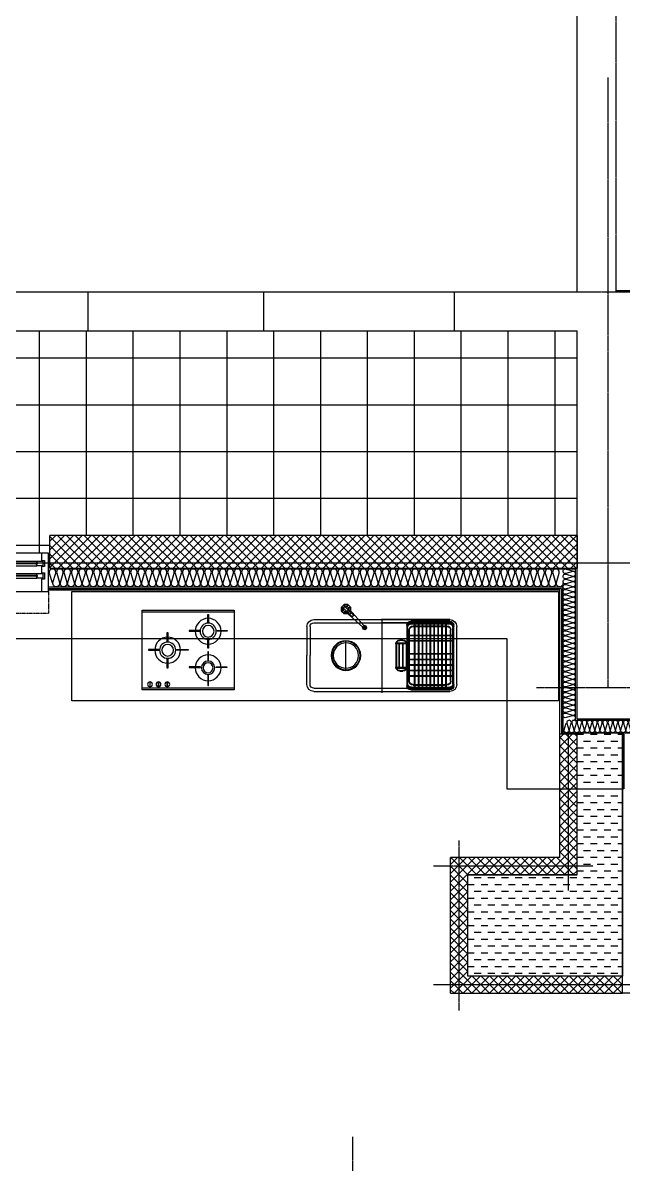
# Model space of a CAD drawing. Header units: millimetres. Extents: x 18456 to 179493, y -203649 to 469211.
# Drawn here: x 106816 to 110660, y -182404 to -175089 of the extents above; entities that cross this region are included whole.
import ezdxf

# ---------------------------------------------------------------- set-up
doc = ezdxf.new("R2010")
doc.units = ezdxf.units.MM
for name, pattern in [('X-평면도(기본형)$0$CEN', [52.5, 50, -1, 0.5, -1]), ('X-평면도(기본형)$0$HID', [2.8, 1.8, -1]), ('X-평면도(기본형)$0$HID2', [7.5, 6, -1.5])]:
    doc.linetypes.add(name, pattern=pattern)
for name, color, linetype, true_color in [('X-평면도(기본형)$0$40HAT', 9, 'Continuous', 0x808080), ('X-평면도(기본형)$0$4ELE', 4, 'Continuous', 0x00ffff), ('X-평면도(기본형)$0$4GYP', 4, 'Continuous', 0x00ffff), ('X-평면도(기본형)$0$AHID', 5, 'X-평면도(기본형)$0$HID', 0x0000ff), ('X-평면도(기본형)$0$CEN', 1, 'X-평면도(기본형)$0$CEN', 0xff0000), ('X-평면도(기본형)$0$DOOR', 4, 'Continuous', 0x00ffff), ('X-평면도(기본형)$0$FIN', 9, 'Continuous', 0x808080), ('X-평면도(기본형)$0$FUR-K', 6, 'Continuous', 0xff00ff), ('X-평면도(기본형)$0$INS', 9, 'Continuous', 0x808080), ('X-평면도(기본형)$0$INSUL', 9, 'Continuous', 0x808080), ('X-평면도(기본형)$0$KIT', 6, 'Continuous', 0xff00ff), ('X-평면도(기본형)$0$KITC', 6, 'Continuous', 0xff00ff), ('X-평면도(기본형)$0$TIL', 5, 'Continuous', 0x0000ff), ('X-평면도(기본형)$0$UIS', 7, 'X-평면도(기본형)$0$HID2', 0x000000), ('X-평면도(기본형)$0$W1', 2, 'Continuous', 0xffff00), ('X-평면도(기본형)$0$W2', 3, 'Continuous', 0x00ff00), ('X-평면도(기본형)$0$WID', 4, 'Continuous', 0x00ffff), ('X-평면도(기본형)$0$설비OPEN', 9, 'Continuous', 0x808080)]:
    doc.layers.add(name, color=color, linetype=linetype, true_color=true_color)
pattern_1 = [(315, (-605844.544, -337778.427), (28.2842712, 28.2842712), []), (45, (-605844.544, -337778.427), (-28.2842712, 28.2842712), [])]

# ---------------------------------------------------------------- blocks, each defined once
blk = doc.blocks.new('X-평면도(기본형)$0$씽크$0$59C$0$gasdfasdfs$0$COK3')
at = {"layer": 'X-평면도(기본형)$0$KIT', "color": 1, "true_color": 0xff0000}
for p, q in [((-22.6, 15.6, -80), (-26.8, -4.7, -80)), ((-26.8, -4.7, -70), (-22.6, 15.6, -70)), ((-22.6, 15.6, -75), (-26.8, -4.7, -75)), ((-24.7, 5.5, -80), (-24.7, 5.5, -70)), ((-5.4, 27, -80), (-22.6, 15.6, -80)), ((-22.6, 15.6, -70), (-5.4, 27, -70)), ((-5.4, 27, -75), (-22.6, 15.6, -75)), ((-22.6, 15.6, -80), (-22.6, 15.6, -70)), ((-13.7, 9.5, 10), (-16.1, -2.6, 10)), ((-16.1, -2.6), (-13.7, 9.5)), ((-13.7, 9.5, 5), (-16.1, -2.6, 5)), ((-14.9, 3.5, 10), (-14.9, 3.5)), ((-14, 21.3, -80), (-14, 21.3, -70)), ((-3.3, 16.4, 10), (-13.7, 9.5, 10)), ((-13.7, 9.5), (-3.3, 16.4)), ((-3.3, 16.4, 5), (-13.7, 9.5, 5)), ((-13.7, 9.5, 10), (-13.7, 9.5)), ((-8.5, 13, 10), (-8.5, 13)), ((14.9, 22.9, -80), (-5.4, 27, -80)), ((-5.4, 27, -70), (14.9, 22.9, -70)), ((-5.4, 27, -80), (-5.4, 27, -70)), ((14.9, 22.9, -75), (-5.4, 27, -75)), ((8.9, 13.9, 10), (-3.3, 16.4, 10)), ((-3.3, 16.4), (8.9, 13.9)), ((-3.3, 16.4, 10), (-3.3, 16.4)), ((8.9, 13.9, 5), (-3.3, 16.4, 5)), ((2.8, 15.2, 10), (2.8, 15.2)), ((4.8, 25, -80), (4.8, 25, -70)), ((15.7, 3.6, 10), (8.9, 13.9, 10)), ((8.9, 13.9), (15.7, 3.6)), ((8.9, 13.9, 10), (8.9, 13.9)), ((15.7, 3.6, 5), (8.9, 13.9, 5)), ((12.3, 8.8, 10), (12.3, 8.8)), ((13.3, -8.6, 10), (15.7, 3.6, 10)), ((15.7, 3.6), (13.3, -8.6)), ((13.3, -8.6, 5), (15.7, 3.6, 5)), ((26.4, 5.6, -80), (14.9, 22.9, -80)), ((14.9, 22.9, -70), (26.4, 5.6, -70)), ((14.9, 22.9, -80), (14.9, 22.9, -70)), ((26.4, 5.6, -75), (14.9, 22.9, -75)), ((15.7, 3.6, 10), (15.7, 3.6)), ((20.6, 14.3, -80), (20.6, 14.3, -70)), ((22.2, -14.7, -80), (26.4, 5.6, -80)), ((26.4, 5.6, -70), (22.2, -14.7, -70)), ((22.2, -14.7, -75), (26.4, 5.6, -75)), ((26.4, 5.6, -80), (26.4, 5.6, -70)), ((-15.3, -22, -70), (-26.8, -4.7, -70)), ((-26.8, -4.7, -80), (-15.3, -22, -80)), ((-26.8, -4.7, -80), (-26.8, -4.7, -70)), ((-26.8, -4.7, -75), (-15.3, -22, -75)), ((-21, -13.3, -80), (-21, -13.3, -70)), ((-9.3, -13), (-16.1, -2.6)), ((-16.1, -2.6, 10), (-9.3, -13, 10)), ((-16.1, -2.6, 10), (-16.1, -2.6)), ((-16.1, -2.6, 5), (-9.3, -13, 5)), ((-15.3, -22, -80), (5, -26.1, -80)), ((-15.3, -22, -80), (-15.3, -22, -70)), ((5, -26.1, -70), (-15.3, -22, -70)), ((-15.3, -22, -75), (5, -26.1, -75)), ((-12.7, -7.8, 10), (-12.7, -7.8)), ((-9.3, -13, 10), (2.9, -15.5, 10)), ((-9.3, -13, 10), (-9.3, -13)), ((2.9, -15.5), (-9.3, -13)), ((-9.3, -13, 5), (2.9, -15.5, 5)), ((-5.2, -24, -80), (-5.2, -24, -70)), ((-3.2, -14.2, 10), (-3.2, -14.2)), ((2.9, -15.5, 10), (13.3, -8.6, 10)), ((13.3, -8.6), (2.9, -15.5)), ((2.9, -15.5, 5), (13.3, -8.6, 5)), ((2.9, -15.5, 10), (2.9, -15.5)), ((5, -26.1, -80), (22.2, -14.7, -80)), ((22.2, -14.7, -70), (5, -26.1, -70)), ((5, -26.1, -75), (22.2, -14.7, -75)), ((5, -26.1, -80), (5, -26.1, -70)), ((8.1, -12, 10), (8.1, -12)), ((13.3, -8.6, 10), (13.3, -8.6)), ((13.6, -20.4, -80), (13.6, -20.4, -70)), ((14.5, -2.5, 10), (14.5, -2.5)), ((22.2, -14.7, -80), (22.2, -14.7, -70)), ((24.3, -4.5, -80), (24.3, -4.5, -70))]:
    blk.add_line(p, q, dxfattribs=at)
at = {"layer": 'X-평면도(기본형)$0$KIT'}
blk.add_line((15.7, 3.6, 10), (49.1, 25.7, 30), dxfattribs=at)
at = {"layer": 'X-평면도(기본형)$0$KIT', "color": 1, "true_color": 0xff0000}
blk.add_lwpolyline([(-9.3, -13), (2.9, -15.5), (13.3, -8.6), (15.7, 3.6), (8.9, 13.9), (-3.3, 16.4), (-13.7, 9.5), (-16.1, -2.6)], close=True, dxfattribs=at)
mesh = blk.add_polyface(dxfattribs=at)
corners = [(13.3, -8.6, 10), (2.9, -15.5, 10), (-13.7, 9.5, 10), (-3.3, 16.4, 10), (8.9, 13.9), (8.9, 13.9), (8.9, 13.9), (8.9, 13.9), (8.9, 13.9), (8.9, 13.9), (15.7, 3.6), (15.7, 3.6), (15.7, 3.6), (15.7, 3.6), (15.7, 3.6), (15.7, 3.6), (49.1, 25.7, 30), (49.1, 25.7, 30), (49.1, 25.7, 30), (42.2, 36, 30), (42.2, 36, 30), (42.2, 36, 30), (15.7, 3.6, 10), (15.7, 3.6, 10), (15.7, 3.6, 10), (15.7, 3.6, 10), (8.9, 13.9, 10), (8.9, 13.9, 10), (8.9, 13.9, 10), (8.9, 13.9, 10), (5, -26.1, -70), (5, -26.1, -70), (2.9, -15.5), (2.9, -15.5), (-9.3, -13), (-9.3, -13), (-15.3, -22, -70), (-15.3, -22, -70), (-26.8, -4.7, -70), (-26.8, -4.7, -70), (-16.1, -2.6), (-16.1, -2.6), (-13.7, 9.5), (-13.7, 9.5), (-22.6, 15.6, -70), (-22.6, 15.6, -70), (22.2, -14.7, -70), (22.2, -14.7, -70), (13.3, -8.6), (13.3, -8.6), (-3.3, 16.4), (-3.3, 16.4), (-5.4, 27, -70), (-5.4, 27, -70), (26.4, 5.6, -70), (26.4, 5.6, -70), (26.4, 5.6, -70), (26.4, 5.6, -70), (14.9, 22.9, -70), (14.9, 22.9, -70), (14.9, 22.9, -70), (14.9, 22.9, -70), (34.7, 11.2, -50), (34.7, 11.2, -50), (34.7, 11.2, -50), (34.7, 11.2, -50), (34.7, 11.2, -30), (34.7, 11.2, -30), (34.7, 11.2, -30), (34.7, 11.2, -30), (23.3, 28.4, -50), (23.3, 28.4, -50), (23.3, 28.4, -50), (23.3, 28.4, -50), (23.3, 28.4, -30), (23.3, 28.4, -30), (23.3, 28.4, -30), (23.3, 28.4, -30), (115.2, 70.7, 20), (115.2, 70.7, 20), (115.2, 70.7, 20), (115.2, 70.7, 20), (115.2, 70.7), (115.2, 70.7), (115.2, 70.7), (115.2, 70.7), (109.5, 79.3), (109.5, 79.3), (109.5, 79.3), (109.5, 79.3), (109.5, 79.3), (109.5, 79.3, 20), (109.5, 79.3, 20), (109.5, 79.3, 20), (109.5, 79.3, 20), (-9.3, -13, 10), (-9.3, -13, 10), (-16.1, -2.6, 10), (-16.1, -2.6, 10), (113.8, 80.1, 40), (113.8, 80.1, 40), (113.8, 80.1, 40), (117.6, 74.4, 40), (117.6, 74.4, 40), (117.6, 74.4, 40), (117.6, 74.4, 40), (116.9, 86.3, 40), (116.9, 86.3, 40), (116.9, 86.3, 40), (116.9, 86.3, 40), (116.9, 86.3, 40), (114.4, 90.1, -10), (114.4, 90.1, -10), (109.2, 79.8, -10), (109.2, 79.8, -10), (123.8, 86.7, 40), (123.8, 86.7, 40), (123.8, 86.7, 40), (125.8, 90.8, -10), (125.8, 90.8, -10), (132.2, 81.2, -10), (132.2, 81.2, -10), (127.6, 80.9, 40), (127.6, 80.9, 40), (127.6, 80.9, 40), (127, 70.9, -10), (127, 70.9, -10), (124.5, 74.8, 40), (124.5, 74.8, 40), (124.5, 74.8, 40), (124.5, 74.8, 40), (115.6, 70.2, -10), (115.6, 70.2, -10), (115.6, 70.2, -10)]
mesh.append_faces([[corners[k] for k in face] for face in [(5, 12, 17, 19), (13, 18, 22, 22), (16, 20, 28, 23), (21, 4, 29, 29), (31, 32, 35, 36), (37, 39, 40, 34), (38, 41, 43, 44), (47, 48, 33, 30), (45, 42, 51, 52), (46, 56, 10, 49), (55, 11, 6, 59), (58, 53, 50, 7), (62, 57, 14, 68), (61, 72, 74, 8), (80, 82, 63, 67), (64, 70, 89, 85), (90, 91, 75, 71), (60, 73, 65, 54), (77, 9, 15, 69), (94, 76, 66, 81), (25, 0, 1, 96), (95, 98, 27, 24), (97, 2, 3, 26), (99, 93, 78, 104), (109, 111, 114, 87), (86, 92, 101, 110), (112, 108, 116, 118), (119, 121, 122, 115), (126, 127, 123, 120), (102, 128, 125, 131), (132, 83, 79, 105), (88, 113, 133, 84), (107, 117, 124, 130), (129, 103, 100, 106)]], dxfattribs={"color": 1})
blk = doc.blocks.new('X-평면도(기본형)$0$A$C059766AB')
at = {"layer": 'X-평면도(기본형)$0$KIT'}
for p, q in [((-435, 520), (0, 520)), ((435, 520), (-435, 520)), ((0, 525), (0, 50)), ((-480, 105), (-480, 475)), ((-435, 500), (0, 500)), ((435, 500), (-435, 500)), ((460, 475), (460, 290)), ((480, 475), (480, 290)), ((230, 195), (230, 385)), ((460, 105), (460, 290)), ((480, 105), (480, 290)), ((435, 80), (-435, 80)), ((435, 60), (-435, 60))]:
    blk.add_line(p, q, dxfattribs=at)
at = {"layer": 'X-평면도(기본형)$0$KIT', "color": 8, "true_color": 0x808080}
for p, q in [((-460, 452), (-460, 485)), ((-460, 105), (-460, 475)), ((-460, 95), (-460, 452)), ((-455, 484.6), (-455, 485)), ((-455, 107), (-455, 468)), ((-455, 468), (-455, 467)), ((-442, 125.7), (-442, 454.3)), ((-439, 125.7), (-439, 454.3)), ((-435, 510), (-185, 510)), ((-435, 505), (-185, 505)), ((-190, 498), (-430, 498)), ((-190, 493), (-430, 493)), ((-413, 479.3), (-417, 479.3)), ((-413, 479.3), (-417, 479.3)), ((-413, 476.3), (-417, 476.3)), ((-413, 87), (-413, 493)), ((-410, 87), (-410, 493)), ((-388, 479.3), (-410, 479.3)), ((-388, 476.3), (-410, 476.3)), ((-388, 87), (-388, 493)), ((-385, 87), (-385, 493)), ((-363, 479.3), (-385, 479.3)), ((-363, 476.3), (-385, 476.3)), ((-363, 87), (-363, 493)), ((-360, 87), (-360, 493)), ((-338, 479.3), (-360, 479.3)), ((-338, 476.3), (-360, 476.3)), ((-338, 87), (-338, 493)), ((-335, 87), (-335, 493)), ((-313, 479.3), (-335, 479.3)), ((-313, 476.3), (-335, 476.3)), ((-313, 87), (-313, 493)), ((-310, 87), (-310, 493)), ((-288, 479.3), (-310, 479.3)), ((-288, 476.3), (-310, 476.3)), ((-288, 87), (-288, 493)), ((-285, 87), (-285, 493)), ((-263, 479.3), (-285, 479.3)), ((-263, 476.3), (-285, 476.3)), ((-263, 87), (-263, 493)), ((-260, 87), (-260, 493)), ((-238, 479.3), (-260, 479.3)), ((-238, 476.3), (-260, 476.3)), ((-238, 87), (-238, 493)), ((-235, 87), (-235, 493)), ((-213, 479.3), (-235, 479.3)), ((-213, 476.3), (-235, 476.3)), ((-213, 87), (-213, 493)), ((-210, 87), (-210, 493)), ((-200, 479.3), (-210, 479.3)), ((-200, 476.3), (-210, 476.3)), ((-178, 125.7), (-178, 454.3)), ((-175, 125.7), (-175, 454.3)), ((-165, 485), (-165, 484.6)), ((-165, 468), (-165, 421.5)), ((-165, 452), (-165, 112)), ((-160, 485), (-160, 452)), ((-160, 452), (-160, 95)), ((-413, 421.5), (-455, 421.5)), ((-413, 418.5), (-455, 418.5)), ((-413, 386.5), (-454.7, 386.5)), ((-413, 383.5), (-454.7, 383.5)), ((-388, 421.5), (-410, 421.5)), ((-388, 418.5), (-410, 418.5)), ((-388, 386.5), (-410, 386.5)), ((-388, 383.5), (-410, 383.5)), ((-363, 421.5), (-385, 421.5)), ((-363, 418.5), (-385, 418.5)), ((-363, 386.5), (-385, 386.5)), ((-363, 383.5), (-385, 383.5)), ((-338, 421.5), (-360, 421.5)), ((-338, 418.5), (-360, 418.5)), ((-338, 386.5), (-360, 386.5)), ((-338, 383.5), (-360, 383.5)), ((-313, 421.5), (-335, 421.5)), ((-313, 418.5), (-335, 418.5)), ((-313, 386.5), (-335, 386.5)), ((-313, 383.5), (-335, 383.5)), ((-288, 421.5), (-310, 421.5)), ((-288, 418.5), (-310, 418.5)), ((-288, 386.5), (-310, 386.5)), ((-288, 383.5), (-310, 383.5)), ((-263, 421.5), (-285, 421.5)), ((-263, 418.5), (-285, 418.5)), ((-263, 386.5), (-285, 386.5)), ((-263, 383.5), (-285, 383.5)), ((-238, 421.5), (-260, 421.5)), ((-238, 418.5), (-260, 418.5)), ((-238, 386.5), (-260, 386.5)), ((-238, 383.5), (-260, 383.5)), ((-213, 421.5), (-235, 421.5)), ((-213, 418.5), (-235, 418.5)), ((-213, 386.5), (-235, 386.5)), ((-213, 383.5), (-235, 383.5)), ((-165, 421.5), (-210, 421.5)), ((-165, 418.5), (-210, 418.5)), ((-164.7, 386.5), (-210, 386.5)), ((-164.7, 383.5), (-210, 383.5)), ((-137, 367), (-156.9, 367)), ((-156.4, 370), (-93.6, 370)), ((-137, 210), (-137, 370)), ((-137, 370), (-134, 370)), ((-135, 390), (-115, 390)), ((-135, 387), (-115, 387)), ((-134, 210), (-134, 370)), ((-114, 367), (-134, 367)), ((-114, 210), (-114, 370)), ((-114, 370), (-111, 370)), ((-111, 210), (-111, 370)), ((-93.1, 367), (-111, 367)), ((-413, 303.5), (-455, 303.5)), ((-413, 300.5), (-455, 300.5)), ((-388, 303.5), (-410, 303.5)), ((-388, 300.5), (-410, 300.5)), ((-363, 303.5), (-385, 303.5)), ((-363, 300.5), (-385, 300.5)), ((-338, 303.5), (-360, 303.5)), ((-338, 300.5), (-360, 300.5)), ((-313, 303.5), (-335, 303.5)), ((-313, 300.5), (-335, 300.5)), ((-288, 303.5), (-310, 303.5)), ((-288, 300.5), (-310, 300.5)), ((-263, 303.5), (-285, 303.5)), ((-263, 300.5), (-285, 300.5)), ((-238, 303.5), (-260, 303.5)), ((-238, 300.5), (-260, 300.5)), ((-213, 303.5), (-235, 303.5)), ((-213, 300.5), (-235, 300.5)), ((-165, 303.5), (-210, 303.5)), ((-165, 300.5), (-210, 300.5)), ((-171, 330), (-171, 333)), ((-160, 215), (-160, 365)), ((-157, 215), (-157, 365)), ((-93, 365), (-93, 215)), ((-90, 365), (-90, 215)), ((-413, 266.5), (-455, 266.5)), ((-413, 263.5), (-455, 263.5)), ((-413, 231.5), (-455, 231.5)), ((-413, 228.5), (-455, 228.5)), ((-388, 266.5), (-410, 266.5)), ((-388, 263.5), (-410, 263.5)), ((-388, 231.5), (-410, 231.5)), ((-388, 228.5), (-410, 228.5)), ((-363, 266.5), (-385, 266.5)), ((-363, 263.5), (-385, 263.5)), ((-363, 231.5), (-385, 231.5)), ((-363, 228.5), (-385, 228.5)), ((-313, 266.5), (-360, 266.5)), ((-313, 263.5), (-360, 263.5)), ((-338, 231.5), (-360, 231.5)), ((-338, 228.5), (-360, 228.5)), ((-313, 231.5), (-335, 231.5)), ((-313, 228.5), (-335, 228.5)), ((-288, 266.5), (-310, 266.5)), ((-288, 263.5), (-310, 263.5)), ((-288, 231.5), (-310, 231.5)), ((-288, 228.5), (-310, 228.5)), ((-263, 266.5), (-285, 266.5)), ((-263, 263.5), (-285, 263.5)), ((-263, 231.5), (-285, 231.5)), ((-263, 228.5), (-285, 228.5)), ((-238, 266.5), (-260, 266.5)), ((-238, 263.5), (-260, 263.5)), ((-238, 231.5), (-260, 231.5)), ((-238, 228.5), (-260, 228.5)), ((-213, 266.5), (-235, 266.5)), ((-213, 263.5), (-235, 263.5)), ((-213, 231.5), (-235, 231.5)), ((-213, 228.5), (-235, 228.5)), ((-165, 266.5), (-210, 266.5)), ((-165, 263.5), (-210, 263.5)), ((-165, 231.5), (-210, 231.5)), ((-165, 228.5), (-210, 228.5)), ((-171, 247), (-171, 250)), ((-413, 196.5), (-455, 196.5)), ((-413, 193.5), (-455, 193.5)), ((-413, 161.5), (-455, 161.5)), ((-413, 158.5), (-455, 158.5)), ((-388, 196.5), (-410, 196.5)), ((-388, 193.5), (-410, 193.5)), ((-388, 161.5), (-410, 161.5)), ((-388, 158.5), (-410, 158.5)), ((-363, 196.5), (-385, 196.5)), ((-363, 193.5), (-385, 193.5)), ((-363, 161.5), (-385, 161.5)), ((-363, 158.5), (-385, 158.5)), ((-338, 196.5), (-360, 196.5)), ((-338, 193.5), (-360, 193.5)), ((-338, 161.5), (-360, 161.5)), ((-338, 158.5), (-360, 158.5)), ((-313, 196.5), (-335, 196.5)), ((-313, 193.5), (-335, 193.5)), ((-313, 161.5), (-335, 161.5)), ((-313, 158.5), (-335, 158.5)), ((-288, 196.5), (-310, 196.5)), ((-288, 193.5), (-310, 193.5)), ((-288, 161.5), (-310, 161.5)), ((-288, 158.5), (-310, 158.5)), ((-263, 196.5), (-285, 196.5)), ((-263, 193.5), (-285, 193.5)), ((-263, 161.5), (-285, 161.5)), ((-263, 158.5), (-285, 158.5)), ((-238, 196.5), (-260, 196.5)), ((-238, 193.5), (-260, 193.5)), ((-238, 161.5), (-260, 161.5)), ((-238, 158.5), (-260, 158.5)), ((-213, 196.5), (-235, 196.5)), ((-213, 193.5), (-235, 193.5)), ((-213, 161.5), (-235, 161.5)), ((-213, 158.5), (-235, 158.5)), ((-165, 196.5), (-210, 196.5)), ((-165, 193.5), (-210, 193.5)), ((-165, 161.5), (-210, 161.5)), ((-165, 158.5), (-210, 158.5)), ((-156.9, 213), (-137, 213)), ((-93.6, 210), (-156.4, 210)), ((-134, 210), (-137, 210)), ((-115, 193), (-135, 193)), ((-115, 190), (-135, 190)), ((-134, 213), (-114, 213)), ((-111, 210), (-114, 210)), ((-111, 213), (-93.1, 213)), ((-455, 112), (-455, 113)), ((-190, 87), (-435, 87)), ((-185, 82), (-435, 82)), ((-185, 75), (-435, 75)), ((-413, 103.7), (-417, 103.7)), ((-413, 100.7), (-417, 100.7)), ((-413, 100.7), (-417, 100.7)), ((-388, 103.7), (-410, 103.7)), ((-388, 100.7), (-410, 100.7)), ((-363, 103.7), (-385, 103.7)), ((-363, 100.7), (-385, 100.7)), ((-338, 103.7), (-360, 103.7)), ((-338, 100.7), (-360, 100.7)), ((-313, 103.7), (-335, 103.7)), ((-313, 100.7), (-335, 100.7)), ((-288, 103.7), (-310, 103.7)), ((-288, 100.7), (-310, 100.7)), ((-263, 103.7), (-285, 103.7)), ((-263, 100.7), (-285, 100.7)), ((-238, 103.7), (-260, 103.7)), ((-238, 100.7), (-260, 100.7)), ((-213, 103.7), (-235, 103.7)), ((-213, 100.7), (-235, 100.7)), ((-200, 103.7), (-210, 103.7)), ((-200, 100.7), (-210, 100.7)), ((-165, 113), (-165, 112)), ((-185, 70), (-435, 70))]:
    blk.add_line(p, q, dxfattribs=at)
for points in [[(-171, 333), (-160, 333), (-160, 330), (-171, 330)], [(-171, 250), (-160, 250), (-160, 247), (-171, 247)]]:
    blk.add_lwpolyline(points, dxfattribs=at)
at = {"layer": 'X-평면도(기본형)$0$KIT'}
for radius in [95, 91, 81]:
    blk.add_circle((230, 290), radius, dxfattribs=at)
for centre, radius, start, end in [((-435, 475), 45, 90, 180), ((435, 475), 45, 0, 90), ((435, 475), 25, 0, 90), ((-435, 105), 45, 180, 270), ((435, 105), 25, 270, 0), ((435, 105), 45, 270, 0)]:
    blk.add_arc(centre, radius, start, end, dxfattribs=at)
at = {"layer": 'X-평면도(기본형)$0$KIT', "color": 8, "true_color": 0x808080}
for centre, radius, start, end in [((-435, 485), 25, 90, 180), ((-435, 475), 25, 90, 180), ((-435, 485), 20, 90, 180), ((-430, 468), 30, 90, 146.44269), ((-430, 468), 25, 90, 180), ((-417, 454.3), 25, 90, 180), ((-417, 454.3), 22, 90, 180), ((-200, 454.3), 25, 0, 90), ((-200, 454.3), 22, 0, 90), ((-190, 468), 30, 33.55731, 90), ((-190, 468), 25, 0, 90), ((-185, 485), 25, 0, 90), ((-185, 485), 20, 0, 90), ((-135, 365), 25, 90, 180), ((-135, 365), 22, 90, 180), ((-115, 365), 25, 0, 90), ((-115, 365), 22, 0, 90), ((-135, 215), 25, 180, 270), ((-135, 215), 22, 180, 270), ((-115, 215), 25, 270, 0), ((-115, 215), 22, 270, 0), ((-435, 105), 25, 180, 270), ((-435, 95), 25, 180, 270), ((-435, 107), 20, 180, 270), ((-435, 107), 25, 217.95192, 270), ((-435, 95), 20, 189.71515, 270), ((-417, 125.7), 25, 180, 270), ((-417, 125.7), 22, 180, 270), ((-200, 125.7), 25, 270, 0), ((-200, 125.7), 22, 270, 0), ((-190, 112), 25, 270, 0), ((-185, 95), 25, 270, 0), ((-185, 95), 20, 270, 0), ((-185, 107), 25, 270, 322.04808)]:
    blk.add_arc(centre, radius, start, end, dxfattribs=at)
at = {"ltscale": 100, "xscale": 1.166666666666666, "yscale": 1.166666666666666, "zscale": 1.166666666666666, "rotation": 191.2326115677249}
blk.add_blockref('X-평면도(기본형)$0$씽크$0$59C$0$gasdfasdfs$0$COK3', (229.7, 588), dxfattribs=at)
blk = doc.blocks.new('X-평면도(기본형)$0$HOBGAS19')
at = {"layer": 'X-평면도(기본형)$0$KIT'}
for p, q in [((599.3, 539.1), (9.3, 539.1)), ((9.3, 49.1), (599.3, 49.1))]:
    blk.add_line(p, q, dxfattribs=at)
for points in [[(9.3, 549.1), (9.3, 39.1), (599.3, 39.1), (599.3, 549.1)], [(178.6, 471.2), (178.6, 521.9), (174.3, 521.9), (174.3, 471.2)], [(119.3, 420.2), (55.7, 420.2), (55.7, 415.9), (119.3, 415.9)], [(232.3, 420.2), (298.8, 420.2), (298.8, 415.9), (232.3, 415.9)], [(438, 349.6), (438, 406.8), (433.7, 406.8), (433.7, 349.6)], [(178.6, 305.7), (178.6, 359.2), (174.3, 359.2), (174.3, 305.7)], [(378.7, 298.6), (304.8, 298.6), (304.8, 294.3), (378.7, 294.3)], [(491.7, 298.6), (558.2, 298.6), (558.2, 294.3), (491.7, 294.3)], [(174.5, 228), (174.5, 282.5), (178.7, 282.5), (178.7, 228)], [(438, 177.1), (438, 237.6), (433.7, 237.6), (433.7, 177.1)], [(126.1, 185.8), (56, 185.8), (56, 181.5), (126.1, 181.5)], [(226.1, 185.8), (298.7, 185.8), (298.7, 181.5), (226.1, 181.5)], [(174.5, 67.5), (174.5, 134.7), (178.7, 134.7), (178.7, 67.5)], [(436.4, 87.7), (440, 87.7), (440, 60.5), (436.4, 60.5)], [(492.8, 87.7), (496.4, 87.7), (496.4, 60.5), (492.8, 60.5)], [(546.8, 87.7), (550.4, 87.7), (550.4, 60.5), (546.8, 60.5)]]:
    blk.add_lwpolyline(points, close=True, dxfattribs=at)
for centre, radius in [((176.3, 414.9), 82.6), ((176.3, 414.9), 52), ((176.3, 414.9), 37.4), ((435.8, 293.3), 82.6), ((435.8, 293.3), 52), ((435.8, 293.3), 37.4), ((176.7, 180.5), 82.6), ((176.7, 180.5), 42.8), ((176.7, 180.5), 31.6), ((438.2, 74.4), 15.4), ((494.6, 74.4), 15.4), ((548.6, 74.4), 15.4)]:
    blk.add_circle(centre, radius, dxfattribs=at)
blk = doc.blocks.new('X-평면도(기본형)$0$A$C38AD67D4')
at = {"layer": 'X-평면도(기본형)$0$KITC', "linetype": 'Continuous'}
blk.add_lwpolyline([(3115, -700), (3115, 0), (0, 0), (0, -700)], close=True, dxfattribs=at)
at = {"layer": 'X-평면도(기본형)$0$FUR-K', "linetype": 'Continuous', "rotation": 359.9999957311318}
blk.add_blockref('X-평면도(기본형)$0$HOBGAS19', (2065.7, -669.1), dxfattribs=at)
at = {"layer": 'X-평면도(기본형)$0$KITC'}
blk.add_blockref('X-평면도(기본형)$0$A$C059766AB', (1130, -700), dxfattribs=at)
blk = doc.blocks.new('X-평면도(기본형)$0$DW1500')
at = {"layer": 'X-평면도(기본형)$0$WID', "color": 8, "true_color": 0x808080}
for p, q in [((1455, 0), (45, 0)), ((766.5, -63), (1428.5, -63)), ((766.5, -63), (766.5, -67)), ((766.5, -67), (1428.5, -67)), ((1428.5, -63), (1428.5, -67)), ((71.5, -98), (733.5, -98)), ((71.5, -98), (71.5, -102)), ((71.5, -102), (733.5, -102)), ((733.5, -98), (733.5, -102)), ((766.5, -143), (1428.5, -143)), ((766.5, -143), (766.5, -147)), ((1428.5, -143), (1428.5, -147)), ((71.5, -178), (733.5, -178)), ((71.5, -178), (71.5, -182)), ((71.5, -182), (733.5, -182)), ((733.5, -178), (733.5, -182)), ((766.5, -147), (1428.5, -147)), ((45, -245), (1455, -245))]:
    blk.add_line(p, q, dxfattribs=at)
at = {"layer": 'X-평면도(기본형)$0$WID', "color": 1, "true_color": 0xff0000}
blk.add_line((750, 50), (750, -295), dxfattribs=at)
at = {"layer": 'X-평면도(기본형)$0$WID'}
for p, q in [((1425, -50), (770, -50)), ((730, -85), (75, -85)), ((730, -115), (75, -115)), ((1425, -80), (770, -80)), ((1425, -130), (770, -130)), ((730, -165), (75, -165)), ((730, -195), (75, -195)), ((1425, -160), (770, -160))]:
    blk.add_line(p, q, dxfattribs=at)
for points in [[(0, -245), (45, -245), (45, -200), (25, -200), (25, -160), (45, -160), (45, -120), (25, -120), (25, -80), (45, -80), (45, 0), (0, 0)], [(1500, 0), (1455, 0), (1455, -45), (1475, -45), (1475, -85), (1455, -85), (1455, -125), (1475, -125), (1475, -165), (1455, -165), (1455, -245), (1500, -245)], [(770, -80), (730, -80), (730, -50), (770, -50), (770, -60), (764.5, -61.8), (764.5, -68.2), (770, -70)], [(1425, -80), (1465, -80), (1465, -50), (1425, -50), (1425, -60), (1430.5, -61.8), (1430.5, -68.2), (1425, -70)], [(75, -115), (35, -115), (35, -85), (75, -85), (75, -95), (69.5, -96.8), (69.5, -103.2), (75, -105)], [(730, -115), (770, -115), (770, -85), (730, -85), (730, -95), (735.5, -96.8), (735.5, -103.2), (730, -105)], [(770, -160), (730, -160), (730, -130), (770, -130), (770, -140), (764.5, -141.8), (764.5, -148.2), (770, -150)], [(1425, -160), (1465, -160), (1465, -130), (1425, -130), (1425, -140), (1430.5, -141.8), (1430.5, -148.2), (1425, -150)], [(75, -195), (35, -195), (35, -165), (75, -165), (75, -175), (69.5, -176.8), (69.5, -183.2), (75, -185)], [(730, -195), (770, -195), (770, -165), (730, -165), (730, -175), (735.5, -176.8), (735.5, -183.2), (730, -185)]]:
    blk.add_lwpolyline(points, close=True, dxfattribs=at)
at = {"layer": 'X-평면도(기본형)$0$WID', "color": 8, "true_color": 0x808080}
for points in [[(770, -59.2), (772.7, -60.6), (773.3, -61.6), (773.8, -63)], [(770, -70.8), (772.7, -69.4), (773.3, -68.4), (773.8, -67)], [(1425, -59.2), (1422.3, -60.6), (1421.7, -61.6), (1421.2, -63)], [(1425, -70.8), (1422.3, -69.4), (1421.7, -68.4), (1421.2, -67)], [(75, -94.2), (77.7, -95.6), (78.3, -96.6), (78.8, -98)], [(75, -105.8), (77.7, -104.4), (78.3, -103.4), (78.8, -102)], [(730, -94.2), (727.3, -95.6), (726.7, -96.6), (726.2, -98)], [(730, -105.8), (727.3, -104.4), (726.7, -103.4), (726.2, -102)], [(770, -139.2), (772.7, -140.6), (773.3, -141.6), (773.8, -143)], [(1425, -139.2), (1422.3, -140.6), (1421.7, -141.6), (1421.2, -143)], [(75, -174.2), (77.7, -175.6), (78.3, -176.6), (78.8, -178)], [(75, -185.8), (77.7, -184.4), (78.3, -183.4), (78.8, -182)], [(730, -174.2), (727.3, -175.6), (726.7, -176.6), (726.2, -178)], [(730, -185.8), (727.3, -184.4), (726.7, -183.4), (726.2, -182)], [(770, -150.8), (772.7, -149.4), (773.3, -148.4), (773.8, -147)], [(1425, -150.8), (1422.3, -149.4), (1421.7, -148.4), (1421.2, -147)]]:
    blk.add_lwpolyline(points, dxfattribs=at)
blk = doc.blocks.new('X-평면도(기본형)$0$is2')
at = {"layer": 'X-평면도(기본형)$0$INS'}
for points in [[(0, -350), (0, 0), (10, 0)], [(250, -350), (250, 0), (240, 0)]]:
    blk.add_lwpolyline(points, dxfattribs=at)
at = {"layer": 'X-평면도(기본형)$0$W1'}
for points in [[(10, 0), (10, -350), (0, -350)], [(240, 0), (240, -350), (250, -350)]]:
    blk.add_lwpolyline(points, dxfattribs=at)
blk = doc.blocks.new('U117 (X-평면도(기본형)$0$ins-l)')
at = {"layer": 'X-평면도(기본형)$0$INSUL', "color": 8, "true_color": 0x808080}
for p, q in [((36.9, 24.2), (21.4, 75.8)), ((57.5, 75.8), (42, 24.2)), ((78.1, 24.2), (62.6, 75.8)), ((98.7, 75.8), (83.2, 24.2)), ((119.3, 24.2), (103.8, 75.8)), ((139.9, 75.8), (124.5, 24.2)), ((160.5, 24.2), (145.1, 75.8)), ((181.1, 75.8), (165.7, 24.2)), ((201.7, 24.2), (186.3, 75.8)), ((222.3, 75.8), (206.9, 24.2)), ((243, 24.2), (227.5, 75.8)), ((263.6, 75.8), (248.1, 24.2)), ((284.2, 24.2), (268.7, 75.8)), ((304.8, 75.8), (289.3, 24.2)), ((325.4, 24.2), (309.9, 75.8)), ((346, 75.8), (330.6, 24.2)), ((366.6, 24.2), (351.2, 75.8)), ((387.2, 75.8), (371.8, 24.2)), ((407.8, 24.2), (392.4, 75.8)), ((428.4, 75.8), (413, 24.2)), ((449.1, 24.2), (433.6, 75.8)), ((469.7, 75.8), (454.2, 24.2)), ((490.3, 24.2), (474.8, 75.8)), ((510.9, 75.8), (495.4, 24.2)), ((531.5, 24.2), (516, 75.8)), ((552.1, 75.8), (536.6, 24.2)), ((572.7, 24.2), (557.3, 75.8)), ((593.3, 75.8), (577.9, 24.2)), ((613.9, 24.2), (598.5, 75.8)), ((634.5, 75.8), (619.1, 24.2)), ((655.2, 24.2), (639.7, 75.8)), ((675.8, 75.8), (660.3, 24.2)), ((696.4, 24.2), (680.9, 75.8)), ((717, 75.8), (701.5, 24.2)), ((737.6, 24.2), (722.1, 75.8)), ((758.2, 75.8), (742.7, 24.2)), ((778.8, 24.2), (763.4, 75.8)), ((799.4, 75.8), (784, 24.2)), ((820, 24.2), (804.6, 75.8)), ((840.6, 75.8), (825.2, 24.2)), ((861.3, 24.2), (845.8, 75.8)), ((881.9, 75.8), (866.4, 24.2)), ((902.5, 24.2), (887, 75.8)), ((923.1, 75.8), (907.6, 24.2)), ((943.7, 24.2), (928.2, 75.8)), ((964.3, 75.8), (948.8, 24.2)), ((984.9, 24.2), (969.5, 75.8)), ((1005.5, 75.8), (990.1, 24.2)), ((1026.1, 24.2), (1010.7, 75.8)), ((1046.7, 75.8), (1031.3, 24.2)), ((1067.4, 24.2), (1051.9, 75.8)), ((1088, 75.8), (1072.5, 24.2)), ((1108.6, 24.2), (1093.1, 75.8)), ((1129.2, 75.8), (1113.7, 24.2)), ((1149.8, 24.2), (1134.3, 75.8)), ((1170.4, 75.8), (1154.9, 24.2)), ((1191, 24.2), (1175.6, 75.8)), ((1211.6, 75.8), (1196.2, 24.2)), ((1232.2, 24.2), (1216.8, 75.8)), ((1252.8, 75.8), (1237.4, 24.2)), ((1273.5, 24.2), (1258, 75.8)), ((1294.1, 75.8), (1278.6, 24.2)), ((1314.7, 24.2), (1299.2, 75.8)), ((1335.3, 75.8), (1319.8, 24.2)), ((1355.9, 24.2), (1340.4, 75.8)), ((1376.5, 75.8), (1361, 24.2)), ((1397.1, 24.2), (1381.7, 75.8)), ((1417.7, 75.8), (1402.3, 24.2)), ((1438.3, 24.2), (1422.9, 75.8)), ((1458.9, 75.8), (1443.5, 24.2)), ((1479.5, 24.2), (1464.1, 75.8)), ((1500.2, 75.8), (1484.7, 24.2)), ((1520.8, 24.2), (1505.3, 75.8)), ((1541.4, 75.8), (1525.9, 24.2)), ((1562, 24.2), (1546.5, 75.8)), ((1582.6, 75.8), (1567.1, 24.2)), ((1603.2, 24.2), (1587.8, 75.8)), ((1623.8, 75.8), (1608.4, 24.2)), ((1644.4, 24.2), (1629, 75.8)), ((1665, 75.8), (1649.6, 24.2)), ((1685.6, 24.2), (1670.2, 75.8)), ((1706.3, 75.8), (1690.8, 24.2)), ((1726.9, 24.2), (1711.4, 75.8)), ((1747.5, 75.8), (1732, 24.2)), ((1768.1, 24.2), (1752.6, 75.8)), ((1788.7, 75.8), (1773.2, 24.2)), ((1809.3, 24.2), (1793.8, 75.8)), ((1829.9, 75.8), (1814.5, 24.2)), ((1850.5, 24.2), (1835.1, 75.8)), ((1871.1, 75.8), (1855.7, 24.2)), ((1891.7, 24.2), (1876.3, 75.8)), ((1912.4, 75.8), (1896.9, 24.2)), ((1933, 24.2), (1917.5, 75.8)), ((1953.6, 75.8), (1938.1, 24.2)), ((1974.2, 24.2), (1958.7, 75.8)), ((1994.8, 75.8), (1979.3, 24.2)), ((2015.4, 24.2), (1999.9, 75.8)), ((2036, 75.8), (2020.6, 24.2)), ((2056.6, 24.2), (2041.2, 75.8)), ((2077.2, 75.8), (2061.8, 24.2)), ((2097.8, 24.2), (2082.4, 75.8)), ((2118.5, 75.8), (2103, 24.2)), ((2139.1, 24.2), (2123.6, 75.8)), ((2159.7, 75.8), (2144.2, 24.2)), ((2180.3, 24.2), (2164.8, 75.8)), ((2200.9, 75.8), (2185.4, 24.2)), ((2221.5, 24.2), (2206, 75.8)), ((2242.1, 75.8), (2226.7, 24.2)), ((2262.7, 24.2), (2247.3, 75.8)), ((2283.3, 75.8), (2267.9, 24.2)), ((2303.9, 24.2), (2288.5, 75.8)), ((2324.6, 75.8), (2309.1, 24.2)), ((2345.2, 24.2), (2329.7, 75.8)), ((2365.8, 75.8), (2350.3, 24.2)), ((2386.4, 24.2), (2370.9, 75.8)), ((2407, 75.8), (2391.5, 24.2)), ((2427.6, 24.2), (2412.1, 75.8)), ((2448.2, 75.8), (2432.8, 24.2)), ((2468.8, 24.2), (2453.4, 75.8)), ((2489.4, 75.8), (2474, 24.2)), ((2510, 24.2), (2494.6, 75.8)), ((2530.7, 75.8), (2515.2, 24.2)), ((2551.3, 24.2), (2535.8, 75.8)), ((2571.9, 75.8), (2556.4, 24.2)), ((2592.5, 24.2), (2577, 75.8)), ((2613.1, 75.8), (2597.6, 24.2)), ((2633.7, 24.2), (2618.2, 75.8)), ((2654.3, 75.8), (2638.9, 24.2)), ((2674.9, 24.2), (2659.5, 75.8)), ((2695.5, 75.8), (2680.1, 24.2)), ((2716.1, 24.2), (2700.7, 75.8)), ((2736.7, 75.8), (2721.3, 24.2)), ((2757.4, 24.2), (2741.9, 75.8)), ((2778, 75.8), (2762.5, 24.2)), ((2798.6, 24.2), (2783.1, 75.8)), ((2819.2, 75.8), (2803.7, 24.2)), ((2839.8, 24.2), (2824.3, 75.8)), ((2860.4, 75.8), (2845, 24.2))]:
    blk.add_line(p, q, dxfattribs=at)
at = {"layer": 'X-평면도(기본형)$0$INSUL', "color": 8, "true_color": 0x808080, "extrusion": (0, 0, -1)}
for centre in [(-39.4, 81.2), (-80.7, 81.2), (-121.9, 81.2), (-163.1, 81.2), (-204.3, 81.2), (-245.5, 81.2), (-286.8, 81.2), (-328, 81.2), (-369.2, 81.2), (-410.4, 81.2), (-451.6, 81.2), (-492.9, 81.2), (-534.1, 81.2), (-575.3, 81.2), (-616.5, 81.2), (-657.7, 81.2), (-699, 81.2), (-740.2, 81.2), (-781.4, 81.2), (-822.6, 81.2), (-863.8, 81.2), (-905.1, 81.2), (-946.3, 81.2), (-987.5, 81.2), (-1028.7, 81.2), (-1069.9, 81.2), (-1111.1, 81.2), (-1152.4, 81.2), (-1193.6, 81.2), (-1234.8, 81.2), (-1276, 81.2), (-1317.2, 81.2), (-1358.5, 81.2), (-1399.7, 81.2), (-1440.9, 81.2), (-1482.1, 81.2), (-1523.3, 81.2), (-1564.6, 81.2), (-1605.8, 81.2), (-1647, 81.2), (-1688.2, 81.2), (-1729.4, 81.2), (-1770.7, 81.2), (-1811.9, 81.2), (-1853.1, 81.2), (-1894.3, 81.2), (-1935.5, 81.2), (-1976.8, 81.2), (-2018, 81.2), (-2059.2, 81.2), (-2100.4, 81.2), (-2141.6, 81.2), (-2182.9, 81.2), (-2224.1, 81.2), (-2265.3, 81.2), (-2306.5, 81.2), (-2347.7, 81.2), (-2389, 81.2), (-2430.2, 81.2), (-2471.4, 81.2), (-2512.6, 81.2), (-2553.8, 81.2), (-2595.1, 81.2), (-2636.3, 81.2), (-2677.5, 81.2), (-2718.7, 81.2), (-2759.9, 81.2), (-2801.2, 81.2), (-2842.4, 81.2)]:
    blk.add_arc(centre, 18.8, 343.30076, 196.69924, dxfattribs=at)
at = {"layer": 'X-평면도(기본형)$0$INSUL', "color": 8, "true_color": 0x808080}
for centre in [(18.8, 18.8), (60, 18.8), (101.3, 18.8), (142.5, 18.8), (183.7, 18.8), (224.9, 18.8), (266.1, 18.8), (307.4, 18.8), (348.6, 18.8), (389.8, 18.8), (431, 18.8), (472.2, 18.8), (513.5, 18.8), (554.7, 18.8), (595.9, 18.8), (637.1, 18.8), (678.3, 18.8), (719.6, 18.8), (760.8, 18.8), (802, 18.8), (843.2, 18.8), (884.4, 18.8), (925.7, 18.8), (966.9, 18.8), (1008.1, 18.8), (1049.3, 18.8), (1090.5, 18.8), (1131.8, 18.8), (1173, 18.8), (1214.2, 18.8), (1255.4, 18.8), (1296.6, 18.8), (1337.9, 18.8), (1379.1, 18.8), (1420.3, 18.8), (1461.5, 18.8), (1502.7, 18.8), (1544, 18.8), (1585.2, 18.8), (1626.4, 18.8), (1667.6, 18.8), (1708.8, 18.8), (1750.1, 18.8), (1791.3, 18.8), (1832.5, 18.8), (1873.7, 18.8), (1914.9, 18.8), (1956.2, 18.8), (1997.4, 18.8), (2038.6, 18.8), (2079.8, 18.8), (2121, 18.8), (2162.2, 18.8), (2203.5, 18.8), (2244.7, 18.8), (2285.9, 18.8), (2327.1, 18.8), (2368.3, 18.8), (2409.6, 18.8), (2450.8, 18.8), (2492, 18.8), (2533.2, 18.8), (2574.4, 18.8), (2615.7, 18.8), (2656.9, 18.8), (2698.1, 18.8), (2739.3, 18.8), (2780.5, 18.8), (2821.8, 18.8)]:
    blk.add_arc(centre, 18.8, 163.30076, 16.69924, dxfattribs=at)
blk = doc.blocks.new('U283 (X-평면도(기본형)$0$ins-l)')
at = {"layer": 'X-평면도(기본형)$0$INSUL', "color": 8, "true_color": 0x808080}
for p, q in [((36.9, 24.2), (21.4, 75.8)), ((57.5, 75.8), (42, 24.2)), ((78.1, 24.2), (62.6, 75.8)), ((98.7, 75.8), (83.2, 24.2)), ((119.3, 24.2), (103.8, 75.8)), ((139.9, 75.8), (124.5, 24.2)), ((160.5, 24.2), (145.1, 75.8)), ((181.1, 75.8), (165.7, 24.2)), ((201.7, 24.2), (186.3, 75.8)), ((222.3, 75.8), (206.9, 24.2)), ((243, 24.2), (227.5, 75.8)), ((263.6, 75.8), (248.1, 24.2)), ((284.2, 24.2), (268.7, 75.8)), ((304.8, 75.8), (289.3, 24.2)), ((325.4, 24.2), (309.9, 75.8)), ((346, 75.8), (330.6, 24.2)), ((366.6, 24.2), (351.2, 75.8)), ((387.2, 75.8), (371.8, 24.2)), ((407.8, 24.2), (392.4, 75.8)), ((428.4, 75.8), (413, 24.2)), ((449.1, 24.2), (433.6, 75.8)), ((469.7, 75.8), (454.2, 24.2)), ((490.3, 24.2), (474.8, 75.8)), ((510.9, 75.8), (495.4, 24.2)), ((531.5, 24.2), (516, 75.8)), ((552.1, 75.8), (536.6, 24.2)), ((572.7, 24.2), (557.3, 75.8)), ((593.3, 75.8), (577.9, 24.2)), ((613.9, 24.2), (598.5, 75.8)), ((634.5, 75.8), (619.1, 24.2)), ((655.2, 24.2), (639.7, 75.8)), ((675.8, 75.8), (660.3, 24.2)), ((696.4, 24.2), (680.9, 75.8)), ((717, 75.8), (701.5, 24.2)), ((737.6, 24.2), (722.1, 75.8)), ((758.2, 75.8), (742.7, 24.2)), ((778.8, 24.2), (763.4, 75.8)), ((799.4, 75.8), (784, 24.2)), ((820, 24.2), (804.6, 75.8)), ((840.6, 75.8), (825.2, 24.2)), ((861.3, 24.2), (845.8, 75.8)), ((881.9, 75.8), (866.4, 24.2)), ((902.5, 24.2), (887, 75.8)), ((923.1, 75.8), (907.6, 24.2)), ((943.7, 24.2), (928.2, 75.8)), ((964.3, 75.8), (948.8, 24.2)), ((984.9, 24.2), (969.5, 75.8)), ((1005.5, 75.8), (990.1, 24.2)), ((1026.1, 24.2), (1010.7, 75.8)), ((1046.7, 75.8), (1031.3, 24.2)), ((1067.4, 24.2), (1051.9, 75.8)), ((1088, 75.8), (1072.5, 24.2)), ((1108.6, 24.2), (1093.1, 75.8)), ((1129.2, 75.8), (1113.7, 24.2)), ((1149.8, 24.2), (1134.3, 75.8)), ((1170.4, 75.8), (1154.9, 24.2)), ((1191, 24.2), (1175.6, 75.8)), ((1211.6, 75.8), (1196.2, 24.2)), ((1232.2, 24.2), (1216.8, 75.8)), ((1252.8, 75.8), (1237.4, 24.2))]:
    blk.add_line(p, q, dxfattribs=at)
at = {"layer": 'X-평면도(기본형)$0$INSUL', "color": 8, "true_color": 0x808080, "extrusion": (0, 0, -1)}
for centre in [(-39.4, 81.2), (-80.7, 81.2), (-121.9, 81.2), (-163.1, 81.2), (-204.3, 81.2), (-245.5, 81.2), (-286.8, 81.2), (-328, 81.2), (-369.2, 81.2), (-410.4, 81.2), (-451.6, 81.2), (-492.9, 81.2), (-534.1, 81.2), (-575.3, 81.2), (-616.5, 81.2), (-657.7, 81.2), (-699, 81.2), (-740.2, 81.2), (-781.4, 81.2), (-822.6, 81.2), (-863.8, 81.2), (-905.1, 81.2), (-946.3, 81.2), (-987.5, 81.2), (-1028.7, 81.2), (-1069.9, 81.2), (-1111.1, 81.2), (-1152.4, 81.2), (-1193.6, 81.2), (-1234.8, 81.2)]:
    blk.add_arc(centre, 18.8, 343.30076, 196.69924, dxfattribs=at)
at = {"layer": 'X-평면도(기본형)$0$INSUL', "color": 8, "true_color": 0x808080}
for centre in [(18.8, 18.8), (60, 18.8), (101.3, 18.8), (142.5, 18.8), (183.7, 18.8), (224.9, 18.8), (266.1, 18.8), (307.4, 18.8), (348.6, 18.8), (389.8, 18.8), (431, 18.8), (472.2, 18.8), (513.5, 18.8), (554.7, 18.8), (595.9, 18.8), (637.1, 18.8), (678.3, 18.8), (719.6, 18.8), (760.8, 18.8), (802, 18.8), (843.2, 18.8), (884.4, 18.8), (925.7, 18.8), (966.9, 18.8), (1008.1, 18.8), (1049.3, 18.8), (1090.5, 18.8), (1131.8, 18.8), (1173, 18.8), (1214.2, 18.8)]:
    blk.add_arc(centre, 18.8, 163.30076, 16.69924, dxfattribs=at)
blk = doc.blocks.new('U109 (X-평면도(기본형)$0$ins-l)')
at = {"layer": 'X-평면도(기본형)$0$INSUL', "color": 8, "true_color": 0x808080}
for p, q in [((36.9, 24.2), (21.4, 75.8)), ((57.5, 75.8), (42, 24.2)), ((78.1, 24.2), (62.6, 75.8)), ((98.7, 75.8), (83.2, 24.2)), ((119.3, 24.2), (103.8, 75.8)), ((139.9, 75.8), (124.5, 24.2)), ((160.5, 24.2), (145.1, 75.8)), ((181.1, 75.8), (165.7, 24.2)), ((201.7, 24.2), (186.3, 75.8)), ((222.3, 75.8), (206.9, 24.2)), ((243, 24.2), (227.5, 75.8)), ((263.6, 75.8), (248.1, 24.2)), ((284.2, 24.2), (268.7, 75.8)), ((304.8, 75.8), (289.3, 24.2)), ((325.4, 24.2), (309.9, 75.8)), ((346, 75.8), (330.6, 24.2)), ((366.6, 24.2), (351.2, 75.8)), ((387.2, 75.8), (371.8, 24.2)), ((407.8, 24.2), (392.4, 75.8)), ((428.4, 75.8), (413, 24.2)), ((449.1, 24.2), (433.6, 75.8)), ((469.7, 75.8), (454.2, 24.2)), ((490.3, 24.2), (474.8, 75.8)), ((510.9, 75.8), (495.4, 24.2)), ((531.5, 24.2), (516, 75.8)), ((552.1, 75.8), (536.6, 24.2)), ((572.7, 24.2), (557.3, 75.8)), ((593.3, 75.8), (577.9, 24.2)), ((613.9, 24.2), (598.5, 75.8)), ((634.5, 75.8), (619.1, 24.2)), ((655.2, 24.2), (639.7, 75.8)), ((675.8, 75.8), (660.3, 24.2)), ((696.4, 24.2), (680.9, 75.8)), ((717, 75.8), (701.5, 24.2)), ((737.6, 24.2), (722.1, 75.8)), ((758.2, 75.8), (742.7, 24.2)), ((778.8, 24.2), (763.4, 75.8)), ((799.4, 75.8), (784, 24.2)), ((820, 24.2), (804.6, 75.8)), ((840.6, 75.8), (825.2, 24.2)), ((861.3, 24.2), (845.8, 75.8)), ((881.9, 75.8), (866.4, 24.2)), ((902.5, 24.2), (887, 75.8)), ((923.1, 75.8), (907.6, 24.2)), ((943.7, 24.2), (928.2, 75.8)), ((964.3, 75.8), (948.8, 24.2)), ((984.9, 24.2), (969.5, 75.8)), ((1005.5, 75.8), (990.1, 24.2)), ((1026.1, 24.2), (1010.7, 75.8)), ((1046.7, 75.8), (1031.3, 24.2)), ((1067.4, 24.2), (1051.9, 75.8)), ((1088, 75.8), (1072.5, 24.2)), ((1108.6, 24.2), (1093.1, 75.8)), ((1129.2, 75.8), (1113.7, 24.2)), ((1149.8, 24.2), (1134.3, 75.8)), ((1170.4, 75.8), (1154.9, 24.2)), ((1191, 24.2), (1175.6, 75.8)), ((1211.6, 75.8), (1196.2, 24.2))]:
    blk.add_line(p, q, dxfattribs=at)
at = {"layer": 'X-평면도(기본형)$0$INSUL', "color": 8, "true_color": 0x808080, "extrusion": (0, 0, -1)}
for centre in [(-39.4, 81.2), (-80.7, 81.2), (-121.9, 81.2), (-163.1, 81.2), (-204.3, 81.2), (-245.5, 81.2), (-286.8, 81.2), (-328, 81.2), (-369.2, 81.2), (-410.4, 81.2), (-451.6, 81.2), (-492.9, 81.2), (-534.1, 81.2), (-575.3, 81.2), (-616.5, 81.2), (-657.7, 81.2), (-699, 81.2), (-740.2, 81.2), (-781.4, 81.2), (-822.6, 81.2), (-863.8, 81.2), (-905.1, 81.2), (-946.3, 81.2), (-987.5, 81.2), (-1028.7, 81.2), (-1069.9, 81.2), (-1111.1, 81.2), (-1152.4, 81.2), (-1193.6, 81.2)]:
    blk.add_arc(centre, 18.8, 343.30076, 196.69924, dxfattribs=at)
at = {"layer": 'X-평면도(기본형)$0$INSUL', "color": 8, "true_color": 0x808080}
for centre in [(18.8, 18.8), (60, 18.8), (101.3, 18.8), (142.5, 18.8), (183.7, 18.8), (224.9, 18.8), (266.1, 18.8), (307.4, 18.8), (348.6, 18.8), (389.8, 18.8), (431, 18.8), (472.2, 18.8), (513.5, 18.8), (554.7, 18.8), (595.9, 18.8), (637.1, 18.8), (678.3, 18.8), (719.6, 18.8), (760.8, 18.8), (802, 18.8), (843.2, 18.8), (884.4, 18.8), (925.7, 18.8), (966.9, 18.8), (1008.1, 18.8), (1049.3, 18.8), (1090.5, 18.8), (1131.8, 18.8), (1173, 18.8)]:
    blk.add_arc(centre, 18.8, 163.30076, 16.69924, dxfattribs=at)

msp = doc.modelspace()

# ---------------------------------------------------------------- hatches: boundary and pattern name
at = {"layer": 'X-평면도(기본형)$0$40HAT'}
h = msp.add_hatch(dxfattribs=at)
h.set_pattern_fill('H3', color=256, scale=40, style=0, pattern_type=2)
h.set_pattern_definition(pattern_1)
h.paths.add_polyline_path([(106989.6, -178584.2), (110364.6, -178584.2), (110364.6, -178374.2), (106989.6, -178374.2), (106989.6, -178584.2)], flags=0)
h = msp.add_hatch(dxfattribs=at)
h.set_pattern_fill('H3', color=256, scale=40, style=0, pattern_type=2)
h.set_pattern_definition(pattern_1)
h.paths.add_polyline_path([(110654.6, -181309.2), (110654.6, -181199.2), (109664.6, -181199.2), (109664.6, -180549.2), (110364.6, -180549.2), (110364.6, -179649.2), (110254.6, -179649.2), (110254.6, -180439.2), (109554.6, -180439.2), (109554.6, -181309.2)], flags=0)
at = {"layer": 'X-평면도(기본형)$0$TIL'}
h = msp.add_hatch(dxfattribs=at)
h.set_pattern_fill('H3', color=256, scale=300, angle=45, style=0, pattern_type=2)
h.set_pattern_definition([(360, (-945476.9, 91263.13), (2e-13, 300), []), (90, (-945476.9, 91263.13), (-300, 9e-14), [])])
h.paths.add_polyline_path([(103504.6, -178214.2), (103504.6, -178414.2), (102284.6, -178414.2), (102284.6, -177789.2), (101789.6, -177789.2), (101789.6, -177997.2), (101739.6, -177997.2), (101739.6, -178109.2), (100919.6, -178109.2), (100919.6, -177997.2), (100869.6, -177997.2), (100869.6, -177789.2), (100269.6, -177789.2), (100269.6, -177349.2), (102444.6, -177349.2), (102444.6, -177594.2), (103504.6, -177594.2), (103504.6, -176689.2), (104969.6, -176689.2), (104969.6, -177064.2), (110364.6, -177064.2), (110364.6, -178374.2), (106989.6, -178374.2), (106989.6, -178489.2), (105469.6, -178489.2), (105469.6, -178374.2), (104034.6, -178374.2), (104034.6, -178414.2), (103704.6, -178414.2), (103704.6, -178214.2)], flags=0)
at = {"layer": 'X-평면도(기본형)$0$설비OPEN'}
h = msp.add_hatch(dxfattribs=at)
h.set_pattern_fill('DASH', color=256, scale=350, style=0, pattern_type=2)
h.set_pattern_definition([(0, (-337462.93, -322449.154), (43.75, 43.75), [43.75, -43.75])])
h.paths.add_polyline_path([(110654.6, -181199.2), (109664.6, -181199.2), (109664.6, -180549.2), (110364.6, -180549.2), (110364.6, -179639.2), (110654.6, -179639.2), (110654.6, -181199.2)], flags=0)

# ---------------------------------------------------------------- linework, layer by layer
at = {"layer": 'X-평면도(기본형)$0$4ELE'}
for p, q in [((105414.6, -176814.2), (107234.6, -176814.2)), ((108359.6, -176814.2), (109579.6, -176814.2)), ((105414.6, -177064.2), (107234.6, -177064.2)), ((108359.6, -177064.2), (109579.6, -177064.2))]:
    msp.add_line(p, q, dxfattribs=at)
at = {"layer": 'X-평면도(기본형)$0$4GYP'}
for p, q in [((106979.6, -178714.2), (110264.6, -178714.2)), ((106979.6, -178724.2), (110254.6, -178724.2)), ((110254.6, -179649.2), (110254.6, -178724.2)), ((110264.6, -178714.2), (110264.6, -179649.2)), ((110264.6, -179649.2), (110254.6, -179649.2))]:
    msp.add_line(p, q, dxfattribs=at)
at = {"layer": 'X-평면도(기본형)$0$AHID'}
msp.add_lwpolyline([(106979.6, -178734.2), (106979.6, -178874.2), (105479.6, -178874.2), (105479.6, -178734.2)], dxfattribs=at)
at = {"layer": 'X-평면도(기본형)$0$CEN'}
for p, q in [((110614.6, -176814.2), (110614.6, -167819.2)), ((110564.6, -179349.2), (110564.6, -175439.2)), ((110364.6, -176814.2), (111014.6, -176814.2)), ((110614.6, -176804.2), (113864.6, -176804.2)), ((104034.6, -178549.2), (111014.6, -178549.2)), ((110104.6, -179349.2), (115314.6, -179349.2)), ((110309.6, -180649.2), (110309.6, -179639.2)), ((109609.6, -181419.2), (109609.6, -180329.2)), ((110464.6, -180494.2), (109444.6, -180494.2)), ((110779.6, -181254.2), (109444.6, -181254.2)), ((108929.6, -187839.2), (108929.6, -182229.2))]:
    msp.add_line(p, q, dxfattribs=at)
at = {"layer": 'X-평면도(기본형)$0$INS'}
for p, q in [((106989.6, -178589.2), (110354.6, -178589.2)), ((110354.6, -179559.2), (110354.6, -178589.2)), ((106979.6, -178704.2), (110274.6, -178704.2)), ((110274.6, -179639.2), (110274.6, -178704.2)), ((110354.6, -179559.2), (111284.6, -179559.2)), ((110264.6, -179639.2), (111364.6, -179639.2))]:
    msp.add_line(p, q, dxfattribs=at)
at = {"layer": 'X-평면도(기본형)$0$UIS'}
msp.add_lwpolyline([(104174.6, -179034.2), (109914.6, -179034.2), (109914.6, -179999.2), (110654.6, -179999.2)], dxfattribs=at)
at = {"layer": 'X-평면도(기본형)$0$W1'}
for p, q in [((110364.6, -176814.2), (110364.6, -168319.2)), ((107234.6, -177064.2), (107234.6, -176814.2)), ((107234.6, -176814.2), (108359.6, -176814.2)), ((108359.6, -177064.2), (108359.6, -176814.2)), ((109579.6, -177064.2), (109579.6, -176814.2)), ((109579.6, -176814.2), (110364.6, -176814.2)), ((107234.6, -177064.2), (108359.6, -177064.2)), ((109579.6, -177064.2), (110364.6, -177064.2)), ((110364.6, -179549.2), (110364.6, -177064.2)), ((110364.6, -179549.2), (111274.6, -179549.2)), ((110654.6, -181309.2), (110654.6, -179999.2)), ((110904.6, -181309.2), (110654.6, -181309.2))]:
    msp.add_line(p, q, dxfattribs=at)
at = {"layer": 'X-평면도(기본형)$0$W2'}
for p, q in [((106989.6, -178584.2), (106989.6, -178374.2)), ((110364.6, -178374.2), (106989.6, -178374.2)), ((110364.6, -178374.2), (110364.6, -178584.2)), ((106989.6, -178584.2), (110364.6, -178584.2)), ((110364.6, -179649.2), (110254.6, -179649.2)), ((110254.6, -180439.2), (110254.6, -179649.2)), ((110364.6, -180549.2), (110364.6, -179649.2)), ((109554.6, -181309.2), (109554.6, -180439.2)), ((110254.6, -180439.2), (109554.6, -180439.2)), ((109664.6, -181199.2), (109664.6, -180549.2)), ((110364.6, -180549.2), (109664.6, -180549.2)), ((110654.6, -181199.2), (109664.6, -181199.2)), ((110654.6, -181309.2), (110654.6, -181199.2)), ((109554.6, -181309.2), (110654.6, -181309.2))]:
    msp.add_line(p, q, dxfattribs=at)
at = {"layer": 'X-평면도(기본형)$0$설비OPEN'}
msp.add_lwpolyline([(110654.6, -181199.2), (109664.6, -181199.2), (109664.6, -180549.2), (110364.6, -180549.2), (110364.6, -179639.2), (110654.6, -179639.2)], close=True, dxfattribs=at)

# ---------------------------------------------------------------- block references
at = {"layer": 'X-평면도(기본형)$0$DOOR', "rotation": 180}
msp.add_blockref('X-평면도(기본형)$0$DW1500', (106979.6, -178734.2), dxfattribs=at)
at = {"layer": 'X-평면도(기본형)$0$FIN', "xscale": -1}
msp.add_blockref('X-평면도(기본형)$0$A$C38AD67D4', (110244.6, -178734.2), dxfattribs=at)
at = {"layer": 'X-평면도(기본형)$0$INSUL', "xscale": -1.149999999999999, "yscale": 1.149999999999999, "zscale": 1.149999999999999}
msp.add_blockref('U117 (X-평면도(기본형)$0$ins-l)', (110274.6, -178704.2), dxfattribs=at)
at = {"layer": 'X-평면도(기본형)$0$INSUL', "xscale": 0.7999999999999996, "yscale": 0.7999999999999996, "zscale": 0.7999999999999996}
for name, p, rotation in [('U109 (X-평면도(기본형)$0$ins-l)', (110354.6, -179559.2), 90.00000000000001), ('U283 (X-평면도(기본형)$0$ins-l)', (111284.6, -179559.2), 180)]:
    msp.add_blockref(name, p, dxfattribs=dict(at, rotation=rotation))
at = {"layer": 'X-평면도(기본형)$0$W1', "xscale": -1}
msp.add_blockref('X-평면도(기본형)$0$is2', (110904.6, -179649.2), dxfattribs=at)

doc.saveas('drawing.dxf')
